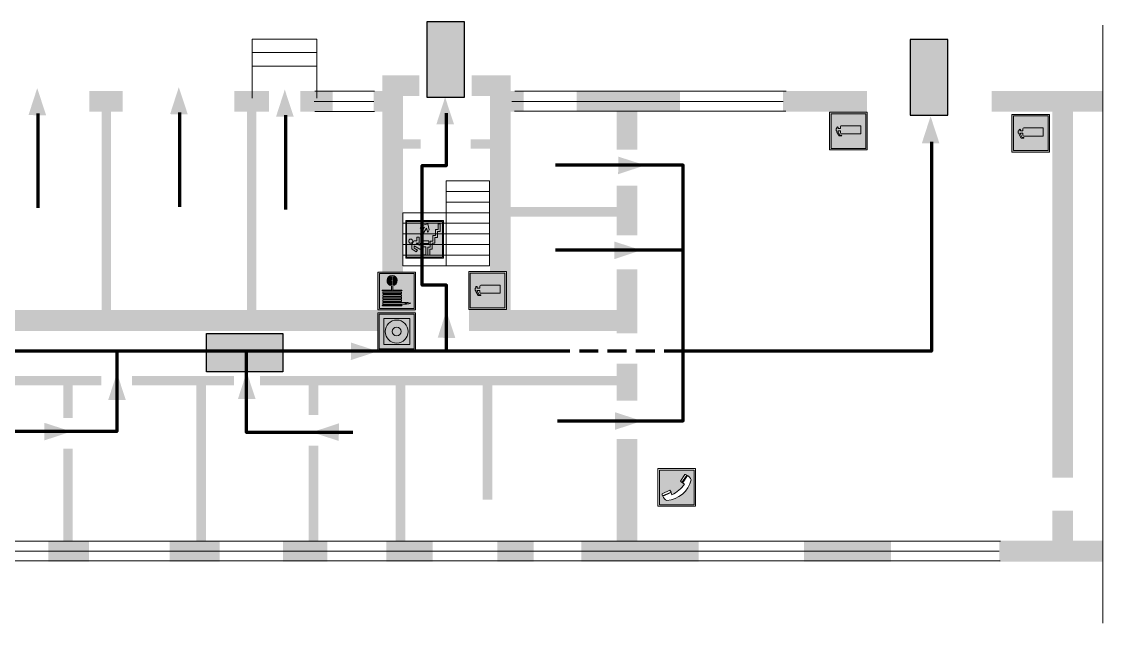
# Model space of a CAD drawing. Header units: millimetres. Extents: x 13114 to 67229, y 22859 to 38520.
# Drawn here: x 23137.2 to 23368.8, y 25099.3 to 25226.8 of the extents above; entities that cross this region are included whole.
import ezdxf

# ---------------------------------------------------------------- set-up
doc = ezdxf.new("R2010")
doc.units = ezdxf.units.MM
doc.linetypes.add('{ Wide Dash }', pattern=[12, 4, -2, 4, -2])
doc.layers.add('План_Штампы', color=7, linetype='Continuous')

# ---------------------------------------------------------------- blocks, each defined once
blk = doc.blocks.new('A$C32E8229D')
at = {"true_color": 0xffffff}
blk.add_hatch(color=7, dxfattribs=at).paths.add_polyline_path([(0, 0), (0, -8), (16, -8), (16, 0)])
h = blk.add_hatch(color=126)
h.paths.add_polyline_path([(0.2, -0.2), (15.8, -0.2), (15.8, -7.8), (0.2, -7.8)])
h.paths.add_polyline_path([(13.49, -2.05), (12.08, -2.05), (11.37, -2.63, 0.162397), (11.29, -2.84), (11.29, -3.63), (10.35, -3.63), (10.35, -4.05), (11.68, -4.05), (11.68, -3.48), (12.26, -4.28), (11.29, -5.1), (11.29, -6.78), (11.85, -6.78), (11.85, -5.44), (12.8, -4.64), (12.8, -5.94), (14.46, -5.94), (14.46, -5.39), (13.45, -5.39), (13.45, -3.97), (12.46, -2.59), (13.15, -2.59), (13.69, -3.34), (14.18, -3)], flags=16)
h.paths.add_polyline_path([(10.74, -1.82, 1), (11.8, -1.82, 1)], flags=16)
h.paths.add_polyline_path([(9.39, -3.59), (5.99, -3.59), (6.56, -3.03), (5.91, -3.03), (5.1, -3.83), (5.91, -4.64), (6.56, -4.64), (5.99, -4.09), (9.39, -4.09)], flags=16)
h.paths.add_polyline_path([(4.29, -1.08), (1.72, -1.08), (1.72, -6.6), (4.29, -6.6)], flags=16)
at = {"color": 126}
blk.add_lwpolyline([(16, -8), (0, -8), (0, 0), (16, 0)], close=True, dxfattribs=at)
blk = doc.blocks.new('A$C456E1F9C')
at = {"lineweight": 5}
h = blk.add_hatch(color=242, dxfattribs=at)
h.paths.add_polyline_path([(0.51, -1.47), (0.51, -13.26), (12.29, -13.26), (12.29, -1.47)])
h.paths.add_polyline_path([(5.42, -4.95, -0.254479), (4.78, -5.4), (3.52, -2.53, -0.209735), (4.23, -2.4)], flags=16)
h.paths.add_polyline_path([(8.53, -8.6), (10.87, -10.17), (10.54, -10.76), (8.03, -9.13, -0.192251)], flags=16)
h.paths.add_polyline_path([(4.61, -5.49, 0.005518), (3.87, -5.72, 0.128647), (7.49, -10.01, 0.00809), (7.83, -9.33), (10.47, -10.97, -0.16736), (8.99, -12.25, -0.327862), (1.95, -3.95, -0.166952), (3.36, -2.62)], flags=16)
at = {"color": 242, "lineweight": 5}
for p, q in [((0, -13.77), (0, -0.97)), ((12.8, -0.97), (0, -0.97)), ((4.61, -5.49), (3.36, -2.62)), ((3.52, -2.53), (4.78, -5.4)), ((4.23, -2.4), (5.42, -4.95)), ((12.8, -13.77), (12.8, -0.97)), ((7.83, -9.33), (10.47, -10.97)), ((8.03, -9.13), (10.54, -10.76)), ((10.81, -10.12), (8.53, -8.6)), ((10.54, -10.76), (10.8, -10.3)), ((10.8, -10.3), (10.81, -10.12)), ((0, -13.77), (12.8, -13.77))]:
    blk.add_line(p, q, dxfattribs=at)
blk.add_lwpolyline([(0.51, -1.47), (12.29, -1.47), (12.29, -13.26), (0.51, -13.26)], close=True, dxfattribs=at)
for centre, radius, start, end in [((4.59, -5.34), 2.99, 114.2845, 152.1974), ((4.02, -3.27), 0.891, 76.3284, 123.7092), ((11.12, -3.31), 9.19, 183.9915, 256.6009), ((14.98, -39.1), 35.17, 107.1487, 108.4135), ((13.86, -0.94), 11.08, 205.5536, 234.8762), ((4.68, -4.59), 0.824, 276.9621, 334.0723), ((-13.31, 0.8), 23.44, 332.5487, 334.4027), ((8.94, -9.5), 0.989, 114.4092, 157.9388), ((7.87, -9.46), 3, 291.9291, 329.9329)]:
    blk.add_arc(centre, radius, start, end, dxfattribs=at)
blk = doc.blocks.new('A$C54414219')
at = {"true_color": 0xffffff}
h = blk.add_hatch(color=7, dxfattribs=at)
h.paths.add_polyline_path([(2.39, -9.45), (2.39, -18.3), (11.23, -18.3), (11.23, -9.45)], flags=0)
h.paths.add_polyline_path([(10.71, -13.87, -1), (2.92, -13.87, -1)], flags=0)
h.paths.add_polyline_path([(8.3, -13.87, -1), (5.33, -13.87, -1)], flags=0)
h.paths.add_polyline_path([(0.41, -7.47), (0.41, -20.27), (13.21, -20.27), (13.21, -7.47)])
h.paths.add_polyline_path([(0.92, -19.77), (12.71, -19.77), (12.71, -7.98), (0.92, -7.98)], flags=16)
h.paths.add_polyline_path([(11.23, -9.45), (11.23, -18.3), (2.39, -18.3), (2.39, -9.45)], flags=0)
at = {"lineweight": 5}
h = blk.add_hatch(color=242, dxfattribs=at)
h.paths.add_polyline_path([(12.71, -7.98), (0.92, -7.98), (0.92, -19.77), (12.71, -19.77)])
h.paths.add_polyline_path([(11.23, -18.3), (2.39, -18.3), (2.39, -9.45), (11.23, -9.45)], flags=16)
h.paths.add_polyline_path([(10.71, -13.87, -1), (2.92, -13.87, -1)], flags=0)
h.paths.add_polyline_path([(8.3, -13.87, -1), (5.33, -13.87, -1)], flags=0)
at = {"true_color": 0xffffff}
h = blk.add_hatch(color=7, dxfattribs=at)
h.paths.add_polyline_path([(2.39, -9.45), (2.39, -18.3), (11.23, -18.3), (11.23, -9.45)])
h.paths.add_polyline_path([(10.71, -13.87, -1), (2.92, -13.87, -1)], flags=16)
h.paths.add_polyline_path([(8.3, -13.87, -1), (5.33, -13.87, -1)], flags=0)
at = {"lineweight": 5}
h = blk.add_hatch(color=242, dxfattribs=at)
h.paths.add_polyline_path([(2.92, -13.87, 1), (10.71, -13.87, 1)])
h.paths.add_polyline_path([(8.3, -13.87, -1), (5.33, -13.87, -1)], flags=16)
at = {"color": 242, "lineweight": 5}
for p, q in [((0.41, -20.27), (0.41, -7.47)), ((0.41, -7.47), (13.21, -7.47)), ((0.41, -7.47), (13.21, -7.47)), ((13.21, -20.27), (13.21, -7.47)), ((0.41, -20.27), (13.21, -20.27))]:
    blk.add_line(p, q, dxfattribs=at)
for points in [[(0.92, -7.98), (12.71, -7.98), (12.71, -19.77), (0.92, -19.77)], [(2.39, -9.45), (11.23, -9.45), (11.23, -18.3), (2.39, -18.3)]]:
    blk.add_lwpolyline(points, close=True, dxfattribs=at)
for radius in [3.89, 1.49]:
    blk.add_circle((6.81, -13.87), radius, dxfattribs=at)
blk = doc.blocks.new('A$C7B4425F7')
at = {"true_color": 0xffffff}
blk.add_hatch(color=7, dxfattribs=at).paths.add_polyline_path([(0, 0), (-16, 0), (-16, -8), (0, -8)])
h = blk.add_hatch(color=126)
h.paths.add_polyline_path([(-0.2, -0.2), (-15.8, -0.2), (-15.8, -7.8), (-0.2, -7.8)])
h.paths.add_polyline_path([(-11.76, -2.03), (-11.76, -3.66), (-11.17, -3.66, -0.568275), (-11.17, -6.18), (-12.58, -6.18), (-12.58, -2.03)], flags=16)
h.paths.add_polyline_path([(-13.33, -4.12, -0.495768), (-13.59, -6.18), (-15.03, -6.18), (-15.03, -2.03), (-13.59, -2.03, -0.487973)], flags=16)
h.paths.add_polyline_path([(-10.25, -2.03), (-9.48, -2.03), (-9.48, -6.18), (-10.25, -6.18)], flags=16)
h.paths.add_polyline_path([(-13.84, -3.69), (-14.24, -3.69), (-14.24, -3.03), (-13.9, -3.03, -0.692621)], flags=0)
h.paths.add_polyline_path([(-9.15, -2.03), (-8.4, -2.03), (-8.04, -3.07), (-7.68, -2.03), (-6.93, -2.03), (-7.64, -4.1), (-6.93, -6.18), (-7.68, -6.18), (-8.04, -5.14), (-8.4, -6.18), (-9.15, -6.18), (-8.44, -4.1)], flags=16)
h.paths.add_polyline_path([(-11.76, -4.46), (-11.42, -4.46, -0.692621), (-11.36, -5.12), (-11.76, -5.12)], flags=0)
h.paths.add_polyline_path([(-13.9, -5.2), (-14.24, -5.2), (-14.24, -4.55), (-13.84, -4.55, -0.708038)], flags=0)
edge = h.paths.add_edge_path(flags=16)
edge.add_ellipse((-5.51, -4.08), major_axis=(0, 2.05), ratio=0.586184, start_angle=0, end_angle=360)
edge = h.paths.add_edge_path(flags=0)
edge.add_ellipse((-5.51, -4.08), major_axis=(0, 1.14), ratio=0.454828, start_angle=0, end_angle=360)
h.paths.add_polyline_path([(-4.13, -4.96, 0.377264), (-3.48, -4.52, 0.0555), (-3.16, -2.03), (-1.66, -2.03), (-1.66, -4.96), (-0.96, -4.96), (-0.96, -7.01), (-1.75, -7.01), (-1.75, -6.18), (-3.3, -6.18), (-3.3, -7.02), (-4.13, -7.02)], flags=16)
h.paths.add_polyline_path([(-2.73, -2.91), (-2.28, -2.91), (-2.28, -4.96), (-3.05, -4.96, 0.079136)], flags=0)
at = {"color": 126}
blk.add_lwpolyline([(-16, -8), (0, -8), (0, 0), (-16, 0)], close=True, dxfattribs=at)
blk = doc.blocks.new('A$C3AD82952')
at = {"true_color": 0xf5f5ff}
h = blk.add_hatch(color=7, dxfattribs=at)
h.dxf.hatch_style = 1
h.paths.add_polyline_path([(8.21, 8.73, 0.414214), (7.89, 9.05), (7.22, 9.05), (7.22, 9.92), (7.59, 9.92, 1), (7.57, 10.36), (7.22, 10.36), (7.22, 10.6), (6.43, 10.6), (6.43, 10.36), (6.01, 10.36), (4.74, 9.59), (4.74, 8.69), (4.98, 8.73), (4.98, 9.26), (6.12, 9.91), (6.43, 9.91), (6.43, 9.05), (5.76, 9.05, 0.414214), (5.44, 8.73), (5.44, 2.2), (8.21, 2.2)], flags=0)
h.paths.add_polyline_path([(12.8, 12.8), (0, 12.8), (0, 0), (12.8, 0)])
h.paths.add_polyline_path([(0.51, 12.29), (12.29, 12.29), (12.29, 0.51), (0.51, 0.51)], flags=16)
h.paths.add_polyline_path([(4.74, 9.59), (6.01, 10.36), (6.43, 10.36), (6.43, 10.6), (7.22, 10.6), (7.22, 10.36), (7.59, 10.36, -0.94586), (7.59, 9.92), (7.22, 9.92), (7.22, 9.05), (7.89, 9.05, -0.414214), (8.21, 8.73), (8.21, 2.2), (5.44, 2.2), (5.44, 8.73, -0.414214), (5.76, 9.05), (6.43, 9.05), (6.43, 9.91), (6.12, 9.91), (4.98, 9.26), (4.98, 8.73), (4.74, 8.69)], flags=0)
h = blk.add_hatch(color=242)
h.dxf.hatch_style = 1
h.paths.add_polyline_path([(12.29, 12.29), (0.51, 12.29), (0.51, 0.51), (12.29, 0.51)])
h.paths.add_polyline_path([(4.74, 8.69), (4.74, 9.59), (6.01, 10.36), (6.43, 10.36), (6.43, 10.6), (7.22, 10.6), (7.22, 10.36), (7.59, 10.36, -0.94586), (7.59, 9.92), (7.22, 9.92), (7.22, 9.05), (7.89, 9.05, -0.414214), (8.21, 8.73), (8.21, 2.2), (5.44, 2.2), (5.44, 8.73, -0.414214), (5.76, 9.05), (6.43, 9.05), (6.43, 9.91), (6.12, 9.91), (4.98, 9.26), (4.98, 8.73)], flags=16)
h = blk.add_hatch(color=7, dxfattribs=at)
h.dxf.hatch_style = 1
h.paths.add_polyline_path([(8.21, 8.73, 0.414214), (7.89, 9.05), (7.22, 9.05), (7.22, 9.92), (7.59, 9.92, 1), (7.57, 10.36), (7.22, 10.36), (7.22, 10.6), (6.43, 10.6), (6.43, 10.36), (6.01, 10.36), (4.74, 9.59), (4.74, 8.69), (4.98, 8.73), (4.98, 9.26), (6.12, 9.91), (6.43, 9.91), (6.43, 9.05), (5.76, 9.05, 0.414214), (5.44, 8.73), (5.44, 2.2), (8.21, 2.2)])
at = {"color": 242, "lineweight": 5}
for p, q in [((0, 0), (0, 12.8)), ((0, 12.8), (12.8, 12.8)), ((12.8, 0), (12.8, 12.8)), ((6.01, 10.36), (4.74, 9.59)), ((4.74, 9.59), (4.74, 8.69)), ((4.74, 8.69), (4.98, 8.73)), ((4.98, 9.26), (6.12, 9.91)), ((4.98, 8.73), (4.98, 9.26)), ((5.44, 2.2), (5.44, 8.73)), ((5.76, 9.05), (6.43, 9.05)), ((6.01, 10.36), (6.43, 10.36)), ((6.12, 9.91), (6.43, 9.91)), ((7.22, 10.6), (6.43, 10.6)), ((6.43, 10.6), (6.43, 10.36)), ((6.43, 9.91), (6.43, 9.05)), ((7.22, 10.36), (7.22, 10.6)), ((7.59, 10.36), (7.22, 10.36)), ((7.22, 9.05), (7.22, 9.92)), ((7.59, 9.92), (7.22, 9.92)), ((7.89, 9.05), (7.22, 9.05)), ((8.21, 2.2), (8.21, 8.73)), ((0, 0), (12.8, 0)), ((5.44, 2.2), (8.21, 2.2))]:
    blk.add_line(p, q, dxfattribs=at)
blk.add_lwpolyline([(0.51, 12.29), (12.29, 12.29), (12.29, 0.51), (0.51, 0.51)], close=True, dxfattribs=at)
for centre, radius, start, end in [((5.76, 8.73), 0.32, 90, 180), ((7.58, 10.14), 0.223, 273.1875, 86.8125), ((7.89, 8.73), 0.32, 0, 90)]:
    blk.add_arc(centre, radius, start, end, dxfattribs=at)
blk = doc.blocks.new('A$C37112FD5')
at = {"true_color": 0xf5f5ff}
h = blk.add_hatch(color=7, dxfattribs=at)
h.dxf.hatch_style = 1
h.paths.add_polyline_path([(12.8, -7.4), (0, -7.4), (0, -20.2), (12.8, -20.2)])
h.paths.add_polyline_path([(12.29, -7.91), (12.29, -19.69), (0.51, -19.69), (0.51, -7.91)], flags=16)
h.paths.add_polyline_path([(4.98, -9.04, -0.42597), (5.17, -9.22), (5.17, -12.25), (5.17, -15.29, -0.432244), (4.98, -15.47), (4.83, -15.47, -0.42597), (4.64, -15.29), (4.64, -12.25), (4.64, -9.22, -0.432244), (4.83, -9.04)], flags=0)
h.paths.add_polyline_path([(4.28, -9.22), (4.28, -12.25), (4.28, -15.29, -0.432244), (4.09, -15.47), (3.94, -15.47, -0.42597), (3.75, -15.29), (3.75, -12.25), (3.75, -9.22, -0.432244), (3.94, -9.04), (4.09, -9.04, -0.42597)], flags=0)
h.paths.add_polyline_path([(5.72, -9.04), (5.87, -9.04, -0.42597), (6.06, -9.22), (6.06, -12.25), (6.06, -15.29, -0.432244), (5.87, -15.47), (5.72, -15.47, -0.42597), (5.53, -15.29), (5.53, -12.25), (5.53, -9.22, -0.432244)], flags=0)
h.paths.add_polyline_path([(6.42, -8.9), (6.5, -8.9, -0.42597), (6.69, -9.08), (6.69, -12.03), (8.21, -12.03, -15.824349), (8.21, -12.47), (6.69, -12.47), (6.69, -15.42, -0.432244), (6.5, -15.6), (6.42, -15.6)], flags=0)
h.paths.add_polyline_path([(3.39, -9.22), (3.39, -12.25), (3.39, -15.29, -0.432244), (3.2, -15.47), (3.05, -15.47, -0.42597), (2.85, -15.29), (2.85, -12.25), (2.85, -9.22, -0.432244), (3.05, -9.04), (3.2, -9.04, -0.42597)], flags=0)
h.paths.add_polyline_path([(2.5, -9.22), (2.5, -16.71), (1.96, -16.71), (1.96, -9.22, -0.432244), (2.15, -9.04), (2.31, -9.04, -0.42597)], flags=0)
h.paths.add_polyline_path([(1.61, -8.9), (1.61, -15.6), (1.57, -15.6, -0.42597), (1.37, -15.42), (1.37, -12.03), (1.37, -9.09, -0.432244), (1.57, -8.9)], flags=0)
h.paths.add_polyline_path([(9.76, -10.81), (9.76, -12.03), (8.49, -12.03, -0.336371)], flags=0)
h.paths.add_polyline_path([(8.49, -12.47), (9.76, -12.47), (9.76, -13.7, -0.336371)], flags=0)
h.paths.add_polyline_path([(10.11, -10.81, -0.336371), (11.38, -12.03), (10.11, -12.03)], flags=0)
h.paths.add_polyline_path([(10.11, -12.47), (11.38, -12.47, -0.336371), (10.11, -13.7)], flags=0)
h.paths.add_polyline_path([(2.5, -16.84), (2.5, -17.05), (1.97, -17.05), (1.97, -16.84)], flags=0)
h.paths.add_polyline_path([(2.5, -17.24, -0.033778), (2.24, -18.6, -0.033778), (1.97, -17.24)], flags=0)
h = blk.add_hatch(color=242)
h.dxf.hatch_style = 1
h.paths.add_polyline_path([(12.29, -7.91), (0.51, -7.91), (0.51, -19.69), (12.29, -19.69)])
h.paths.add_polyline_path([(6.42, -15.6), (6.42, -8.9), (6.5, -8.9, -0.42597), (6.69, -9.08), (6.69, -12.03), (8.21, -12.03, -15.824349), (8.21, -12.47), (6.69, -12.47), (6.69, -15.42, -0.432244), (6.5, -15.6)], flags=16)
h.paths.add_polyline_path([(5.87, -15.47), (5.72, -15.47, -0.42597), (5.53, -15.29), (5.53, -12.25), (5.53, -9.22, -0.432244), (5.72, -9.04), (5.87, -9.04, -0.42597), (6.06, -9.22), (6.06, -12.25), (6.06, -15.29, -0.432244)], flags=16)
h.paths.add_polyline_path([(4.98, -15.47), (4.83, -15.47, -0.42597), (4.64, -15.29), (4.64, -12.25), (4.64, -9.22, -0.432244), (4.83, -9.04), (4.98, -9.04, -0.42597), (5.17, -9.22), (5.17, -12.25), (5.17, -15.29, -0.432244)], flags=16)
h.paths.add_polyline_path([(4.09, -15.47), (3.94, -15.47, -0.42597), (3.75, -15.29), (3.75, -12.25), (3.75, -9.22, -0.432244), (3.94, -9.04), (4.09, -9.04, -0.42597), (4.28, -9.22), (4.28, -12.25), (4.28, -15.29, -0.432244)], flags=16)
h.paths.add_polyline_path([(3.2, -15.47), (3.05, -15.47, -0.42597), (2.85, -15.29), (2.85, -12.25), (2.85, -9.22, -0.432244), (3.05, -9.04), (3.2, -9.04, -0.42597), (3.39, -9.22), (3.39, -12.25), (3.39, -15.29, -0.432244)], flags=16)
h.paths.add_polyline_path([(2.5, -17.05), (1.97, -17.05), (1.97, -16.84), (2.5, -16.84)], flags=16)
h.paths.add_polyline_path([(2.5, -17.24, -0.033778), (2.24, -18.6, -0.033778), (1.97, -17.24)], flags=16)
h.paths.add_polyline_path([(2.5, -16.71), (1.96, -16.71), (1.96, -9.22, -0.432244), (2.15, -9.04), (2.31, -9.04, -0.42597), (2.5, -9.22)], flags=16)
h.paths.add_polyline_path([(1.61, -15.6), (1.57, -15.6, -0.42597), (1.37, -15.42), (1.37, -12.03), (1.37, -9.09, -0.432244), (1.57, -8.9), (1.61, -8.9)], flags=16)
h.paths.add_polyline_path([(8.49, -12.47), (9.76, -12.47), (9.76, -13.7, -0.336371)], flags=0)
h.paths.add_polyline_path([(10.11, -13.7), (10.11, -12.47), (11.38, -12.47, -0.336371)], flags=0)
h.paths.add_polyline_path([(8.49, -12.03, -0.336371), (9.76, -10.81), (9.76, -12.03)], flags=0)
h.paths.add_polyline_path([(10.11, -12.03), (10.11, -10.81, -0.336371), (11.38, -12.03)], flags=0)
h = blk.add_hatch(color=7, dxfattribs=at)
h.dxf.hatch_style = 1
h.paths.add_polyline_path([(1.61, -8.9), (1.57, -8.9, 0.432244), (1.37, -9.09), (1.37, -12.03), (1.37, -15.42, 0.42597), (1.57, -15.6), (1.61, -15.6)])
h.paths.add_polyline_path([(2.5, -9.22, 0.42597), (2.31, -9.04), (2.15, -9.04, 0.432244), (1.96, -9.22), (1.96, -16.71), (2.5, -16.71)])
h.paths.add_polyline_path([(2.5, -16.84), (1.97, -16.84), (1.97, -17.05), (2.5, -17.05)])
h.paths.add_polyline_path([(2.5, -17.24), (1.97, -17.24, 0.033778), (2.24, -18.6, 0.033778)])
h.paths.add_polyline_path([(3.39, -12.25), (3.39, -9.22, 0.42597), (3.2, -9.04), (3.05, -9.04, 0.432244), (2.85, -9.22), (2.85, -12.25), (2.85, -15.29, 0.42597), (3.05, -15.47), (3.2, -15.47, 0.432244), (3.39, -15.29)])
h.paths.add_polyline_path([(4.28, -12.25), (4.28, -9.22, 0.42597), (4.09, -9.04), (3.94, -9.04, 0.432244), (3.75, -9.22), (3.75, -12.25), (3.75, -15.29, 0.42597), (3.94, -15.47), (4.09, -15.47, 0.432244), (4.28, -15.29)])
h.paths.add_polyline_path([(5.17, -12.25), (5.17, -9.22, 0.42597), (4.98, -9.04), (4.83, -9.04, 0.432244), (4.64, -9.22), (4.64, -12.25), (4.64, -15.29, 0.42597), (4.83, -15.47), (4.98, -15.47, 0.432244), (5.17, -15.29)])
h.paths.add_polyline_path([(6.06, -12.25), (6.06, -9.22, 0.42597), (5.87, -9.04), (5.72, -9.04, 0.432244), (5.53, -9.22), (5.53, -12.25), (5.53, -15.29, 0.42597), (5.72, -15.47), (5.87, -15.47, 0.432244), (6.06, -15.29)])
h.paths.add_polyline_path([(6.69, -12.47), (8.21, -12.47, 15.824349), (8.21, -12.03), (6.69, -12.03), (6.69, -9.08, 0.42597), (6.5, -8.9), (6.42, -8.9), (6.42, -15.6), (6.5, -15.6, 0.432244), (6.69, -15.42)])
h.paths.add_polyline_path([(8.49, -12.47), (9.76, -12.47), (9.76, -13.7, -0.336371)], flags=16)
h.paths.add_polyline_path([(8.49, -12.03, -0.336371), (9.76, -10.81), (9.76, -12.03)], flags=16)
h.paths.add_polyline_path([(10.11, -12.47), (11.38, -12.47, -0.336371), (10.11, -13.7)], flags=16)
h.paths.add_polyline_path([(10.11, -12.03), (10.11, -10.81, -0.336371), (11.38, -12.03)], flags=16)
h = blk.add_hatch(color=242)
h.dxf.hatch_style = 1
h.paths.add_polyline_path([(9.76, -10.81, 0.336371), (8.49, -12.03), (9.76, -12.03)])
h.paths.add_polyline_path([(10.11, -10.81), (10.11, -12.03), (11.38, -12.03, 0.336371)])
h.paths.add_polyline_path([(11.38, -12.47), (10.11, -12.47), (10.11, -13.7, 0.336371)])
h.paths.add_polyline_path([(9.76, -12.47), (8.49, -12.47, 0.336371), (9.76, -13.7)])
at = {"color": 242, "lineweight": 5}
for p, q in [((0, -20.2), (0, -7.4)), ((0, -7.4), (12.8, -7.4)), ((12.8, -20.2), (12.8, -7.4)), ((1.37, -12.03), (1.37, -9.08)), ((1.57, -8.9), (1.61, -8.9)), ((1.61, -8.9), (1.61, -15.6)), ((1.96, -16.71), (1.96, -9.22)), ((2.15, -9.04), (2.31, -9.04)), ((2.5, -16.71), (2.5, -9.22)), ((2.85, -12.25), (2.85, -9.22)), ((3.05, -9.04), (3.2, -9.04)), ((3.39, -12.25), (3.39, -9.22)), ((3.75, -12.25), (3.75, -9.22)), ((3.94, -9.04), (4.09, -9.04)), ((4.28, -12.25), (4.28, -9.22)), ((4.64, -12.25), (4.64, -9.22)), ((4.83, -9.04), (4.98, -9.04)), ((5.17, -12.25), (5.17, -9.22)), ((5.53, -12.25), (5.53, -9.22)), ((5.72, -9.04), (5.87, -9.04)), ((6.06, -12.25), (6.06, -9.22)), ((6.42, -8.9), (6.42, -15.6)), ((6.5, -8.9), (6.42, -8.9)), ((6.69, -12.03), (6.69, -9.08)), ((9.76, -10.81), (9.76, -12.03)), ((10.11, -10.81), (10.11, -12.03)), ((1.37, -12.03), (1.37, -15.42)), ((2.85, -12.25), (2.85, -15.29)), ((3.39, -12.25), (3.39, -15.29)), ((3.75, -12.25), (3.75, -15.29)), ((4.28, -12.25), (4.28, -15.29)), ((4.64, -12.25), (4.64, -15.29)), ((5.17, -12.25), (5.17, -15.29)), ((5.53, -12.25), (5.53, -15.29)), ((6.06, -12.25), (6.06, -15.29)), ((8.21, -12.03), (6.69, -12.03)), ((8.21, -12.47), (6.69, -12.47)), ((6.69, -12.47), (6.69, -15.42)), ((9.76, -12.03), (8.49, -12.03)), ((9.76, -12.47), (8.49, -12.47)), ((9.76, -12.47), (9.76, -13.7)), ((11.38, -12.03), (10.11, -12.03)), ((11.38, -12.47), (10.11, -12.47)), ((10.11, -12.47), (10.11, -13.7)), ((1.57, -15.6), (1.61, -15.6)), ((1.96, -16.71), (2.5, -16.71)), ((1.97, -16.84), (2.5, -16.84)), ((1.97, -17.05), (1.97, -16.84)), ((2.5, -17.05), (1.97, -17.05)), ((1.97, -17.24), (2.5, -17.24)), ((2.5, -16.84), (2.5, -17.05)), ((3.05, -15.47), (3.2, -15.47)), ((3.94, -15.47), (4.09, -15.47)), ((4.83, -15.47), (4.98, -15.47)), ((5.72, -15.47), (5.87, -15.47)), ((6.42, -15.6), (6.5, -15.6)), ((0, -20.2), (12.8, -20.2))]:
    blk.add_line(p, q, dxfattribs=at)
blk.add_lwpolyline([(0.51, -7.91), (12.29, -7.91), (12.29, -19.69), (0.51, -19.69)], close=True, dxfattribs=at)
for centre, radius, start, end in [((1.56, -9.09), 0.182, 87.1027, 180.6071), ((2.15, -9.22), 0.182, 87.1027, 180.6071), ((2.32, -9.22), 0.182, 359.3929, 92.8973), ((3.04, -9.22), 0.182, 87.1027, 180.6071), ((3.21, -9.22), 0.182, 359.3929, 92.8973), ((3.93, -9.22), 0.182, 87.1027, 180.6071), ((4.1, -9.22), 0.182, 359.3929, 92.8973), ((4.82, -9.22), 0.182, 87.1027, 180.6071), ((4.99, -9.22), 0.182, 359.3929, 92.8973), ((5.71, -9.22), 0.182, 87.1027, 180.6071), ((5.88, -9.22), 0.182, 359.3929, 92.8973), ((6.51, -9.09), 0.182, 359.3929, 92.8973), ((9.93, -12.25), 1.74, 187.2319, 172.7681), ((9.93, -12.25), 1.46, 96.9927, 171.3585), ((9.93, -12.25), 1.46, 8.6415, 83.0073), ((9.93, -12.25), 1.46, 188.6415, 263.0073), ((9.93, -12.25), 1.46, 276.9927, 351.3585), ((1.56, -15.42), 0.182, 179.3929, 272.8973), ((12.17, -15.98), 10.27, 187.041, 194.7793), ((-7.7, -15.98), 10.27, 345.2207, 352.959), ((3.04, -15.29), 0.182, 179.3929, 272.8973), ((3.21, -15.29), 0.182, 267.1027, 0.6071), ((3.93, -15.29), 0.182, 179.3929, 272.8973), ((4.1, -15.29), 0.182, 267.1027, 0.6071), ((4.82, -15.29), 0.182, 179.3929, 272.8973), ((4.99, -15.29), 0.182, 267.1027, 0.6071), ((5.71, -15.29), 0.182, 179.3929, 272.8973), ((5.88, -15.29), 0.182, 267.1027, 0.6071), ((6.51, -15.42), 0.182, 267.1027, 0.6071)]:
    blk.add_arc(centre, radius, start, end, dxfattribs=at)
blk = doc.blocks.new('вниз')
at = {"lineweight": 0, "true_color": 0xffffff}
h = blk.add_hatch(color=7, dxfattribs=at)
h.dxf.hatch_style = 1
h.paths.add_polyline_path([(40994.51, -4472.22), (40986.51, -4472.22), (40986.51, -4480.22), (40994.51, -4480.22)])
h.paths.add_polyline_path([(40994.31, -4472.42), (40994.31, -4480.01), (40986.71, -4480.01), (40986.71, -4472.42)], flags=16)
h.paths.add_polyline_path([(40988.43, -4473.53), (40989.43, -4473.53), (40990.19, -4473.96), (40990.19, -4474.6), (40991, -4474.6), (40991, -4475.06), (40989.73, -4475.06), (40989.73, -4474.46), (40989.3, -4475.18), (40990.17, -4475.7), (40990.17, -4477.11), (40989.63, -4477.11), (40989.63, -4476.01), (40988.94, -4475.59), (40988.94, -4476.46), (40988.94, -4476.46), (40987.47, -4476.46), (40987.26, -4476.46), (40987.26, -4475.92), (40988.4, -4475.92), (40988.4, -4475.2), (40989.1, -4473.99), (40988.66, -4473.99), (40988.24, -4474.7), (40987.86, -4474.47), (40988.41, -4473.56)], flags=0)
h.paths.add_polyline_path([(40990.55, -4473.29, -1), (40989.69, -4473.29, -1)], flags=0)
h.paths.add_polyline_path([(40988.85, -4476.89), (40988.85, -4477.43), (40990.1, -4477.43), (40990.1, -4477.99), (40991.34, -4477.99), (40991.34, -4478.54), (40992.59, -4478.54), (40992.59, -4479.09), (40993.83, -4479.09), (40993.83, -4479.52), (40992.17, -4479.52), (40992.17, -4478.97), (40990.91, -4478.97), (40990.91, -4478.41), (40989.68, -4478.41), (40989.68, -4477.86), (40988.43, -4477.86), (40988.43, -4477.31), (40987.6, -4477.31), (40987.18, -4477.31), (40987.18, -4476.89)], flags=0)
h.paths.add_polyline_path([(40991.61, -4475.33), (40993.12, -4476.2), (40992.9, -4475.27), (40993.48, -4475.6), (40993.83, -4476.88), (40992.56, -4477.22), (40991.97, -4476.88), (40992.9, -4476.61), (40991.38, -4475.74), (40991.58, -4475.39)], flags=0)
h.paths.add_polyline_path([(40990.19, -4473.96), (40989.43, -4473.53), (40988.43, -4473.53), (40988.41, -4473.56), (40987.86, -4474.47), (40988.24, -4474.7), (40988.66, -4473.99), (40989.1, -4473.99), (40988.4, -4475.2), (40988.4, -4475.92), (40987.26, -4475.92), (40987.26, -4476.46), (40987.47, -4476.46), (40988.94, -4476.46), (40988.94, -4476.27), (40988.94, -4475.59), (40989.63, -4476.01), (40989.63, -4477.11), (40990.17, -4477.11), (40990.17, -4475.7), (40989.3, -4475.18), (40989.73, -4474.46), (40989.73, -4475.06), (40991, -4475.06), (40991, -4474.6), (40990.19, -4474.6)], flags=0)
h.paths.add_polyline_path([(40990.55, -4473.29, 1), (40989.69, -4473.29, 1)], flags=0)
h.paths.add_polyline_path([(40991.61, -4475.33), (40991.58, -4475.39), (40991.38, -4475.74), (40992.9, -4476.61), (40991.97, -4476.88), (40992.56, -4477.22), (40993.83, -4476.88), (40993.48, -4475.6), (40992.9, -4475.27), (40993.12, -4476.2)], flags=0)
h.paths.add_polyline_path([(40990.1, -4477.43), (40988.85, -4477.43), (40988.85, -4476.89), (40987.18, -4476.89), (40987.18, -4477.31), (40987.6, -4477.31), (40988.43, -4477.31), (40988.43, -4477.86), (40989.68, -4477.86), (40989.68, -4478.41), (40990.91, -4478.41), (40990.91, -4478.97), (40992.17, -4478.97), (40992.17, -4479.52), (40993.83, -4479.52), (40993.83, -4479.09), (40992.59, -4479.09), (40992.59, -4478.54), (40991.34, -4478.54), (40991.34, -4477.99), (40990.1, -4477.99)], flags=0)
at = {"lineweight": 0}
h = blk.add_hatch(color=126, dxfattribs=at)
h.dxf.hatch_style = 1
h.paths.add_polyline_path([(40994.31, -4472.42), (40986.71, -4472.42), (40986.71, -4480.01), (40994.31, -4480.01)])
h.paths.add_polyline_path([(40988.43, -4473.53), (40989.43, -4473.53), (40990.19, -4473.96), (40990.19, -4474.6), (40991, -4474.6), (40991, -4475.06), (40989.73, -4475.06), (40989.73, -4474.46), (40989.3, -4475.18), (40990.17, -4475.7), (40990.17, -4477.11), (40989.63, -4477.11), (40989.63, -4476.01), (40988.94, -4475.59), (40988.94, -4476.46), (40988.94, -4476.46), (40987.47, -4476.46), (40987.26, -4476.46), (40987.26, -4475.92), (40988.4, -4475.92), (40988.4, -4475.2), (40989.1, -4473.99), (40988.66, -4473.99), (40988.24, -4474.7), (40987.86, -4474.47), (40988.41, -4473.56)], flags=16)
h.paths.add_polyline_path([(40990.55, -4473.29, -1), (40989.69, -4473.29, -1)], flags=16)
h.paths.add_polyline_path([(40988.85, -4476.89), (40988.85, -4477.43), (40990.1, -4477.43), (40990.1, -4477.99), (40991.34, -4477.99), (40991.34, -4478.54), (40992.59, -4478.54), (40992.59, -4479.09), (40993.83, -4479.09), (40993.83, -4479.52), (40992.17, -4479.52), (40992.17, -4478.97), (40990.91, -4478.97), (40990.91, -4478.41), (40989.68, -4478.41), (40989.68, -4477.86), (40988.43, -4477.86), (40988.43, -4477.31), (40987.6, -4477.31), (40987.18, -4477.31), (40987.18, -4476.89)], flags=16)
h.paths.add_polyline_path([(40991.61, -4475.33), (40993.12, -4476.2), (40992.9, -4475.27), (40993.48, -4475.6), (40993.83, -4476.88), (40992.56, -4477.22), (40991.97, -4476.88), (40992.9, -4476.61), (40991.38, -4475.74), (40991.58, -4475.39)], flags=16)
at = {"lineweight": 0, "true_color": 0xffffff}
h = blk.add_hatch(color=7, dxfattribs=at)
h.dxf.hatch_style = 1
h.paths.add_polyline_path([(40989.73, -4474.46), (40989.73, -4475.06), (40991, -4475.06), (40991, -4474.6), (40990.19, -4474.6), (40990.19, -4473.96), (40989.43, -4473.53), (40988.43, -4473.53), (40988.41, -4473.56), (40987.86, -4474.47), (40988.24, -4474.7), (40988.66, -4473.99), (40989.1, -4473.99), (40988.4, -4475.2), (40988.4, -4475.92), (40987.26, -4475.92), (40987.26, -4476.46), (40987.47, -4476.46), (40988.94, -4476.46), (40988.94, -4475.59), (40989.63, -4476.01), (40989.63, -4477.11), (40990.17, -4477.11), (40990.17, -4475.7), (40989.3, -4475.18)])
h.paths.add_polyline_path([(40989.69, -4473.29, 1), (40990.55, -4473.29, 1)])
h.paths.add_polyline_path([(40991.61, -4475.33), (40991.58, -4475.39), (40991.38, -4475.74), (40992.9, -4476.61), (40991.97, -4476.88), (40992.56, -4477.22), (40993.83, -4476.88), (40993.48, -4475.6), (40992.9, -4475.27), (40993.12, -4476.2)])
h.paths.add_polyline_path([(40990.1, -4477.43), (40988.85, -4477.43), (40988.85, -4476.89), (40987.18, -4476.89), (40987.18, -4477.31), (40987.6, -4477.31), (40988.43, -4477.31), (40988.43, -4477.86), (40989.68, -4477.86), (40989.68, -4478.41), (40990.91, -4478.41), (40990.91, -4478.97), (40992.17, -4478.97), (40992.17, -4479.52), (40993.83, -4479.52), (40993.83, -4479.09), (40992.59, -4479.09), (40992.59, -4478.54), (40991.34, -4478.54), (40991.34, -4477.99), (40990.1, -4477.99)])
at = {"color": 126, "lineweight": 0}
for points in [[(40986.51, -4472.22), (40994.51, -4472.22), (40994.51, -4480.22), (40986.51, -4480.22)], [(40986.71, -4472.42), (40994.31, -4472.42), (40994.31, -4480.01), (40986.71, -4480.01)]]:
    blk.add_lwpolyline(points, close=True, dxfattribs=at)
for points in [[(40987.47, -4476.46), (40987.26, -4476.46), (40987.26, -4475.92), (40988.4, -4475.92), (40988.4, -4475.2), (40989.1, -4473.99), (40988.66, -4473.99), (40988.24, -4474.7), (40987.86, -4474.47), (40988.41, -4473.56), (40988.43, -4473.53), (40989.43, -4473.53), (40990.19, -4473.96), (40990.19, -4474.6), (40991, -4474.6), (40991, -4475.06), (40989.73, -4475.06), (40989.73, -4474.46), (40989.3, -4475.18), (40990.17, -4475.7), (40990.17, -4477.11), (40989.63, -4477.11), (40989.63, -4476.01), (40988.94, -4475.59), (40988.94, -4476.46)], [(40987.6, -4477.31), (40987.18, -4477.31), (40987.18, -4476.89), (40988.85, -4476.89), (40988.85, -4477.43), (40990.1, -4477.43), (40990.1, -4477.99), (40991.34, -4477.99), (40991.34, -4478.54), (40992.59, -4478.54), (40992.59, -4479.09), (40993.83, -4479.09), (40993.83, -4479.52), (40992.17, -4479.52), (40992.17, -4478.97), (40990.91, -4478.97), (40990.91, -4478.41), (40989.68, -4478.41), (40989.68, -4477.86), (40988.43, -4477.86), (40988.43, -4477.31), (40987.6, -4477.31)], [(40987.47, -4476.46), (40988.94, -4476.46), (40988.94, -4476.27)], [(40991.58, -4475.39), (40991.38, -4475.74), (40992.9, -4476.61), (40991.97, -4476.88), (40992.56, -4477.22), (40993.83, -4476.88), (40993.48, -4475.6), (40992.9, -4475.27), (40993.12, -4476.2), (40991.61, -4475.33), (40991.58, -4475.39)]]:
    blk.add_lwpolyline(points, dxfattribs=at)
blk.add_circle((40990.12, -4473.29), 0.432, dxfattribs=at)

msp = doc.modelspace()

# ---------------------------------------------------------------- linework, layer by layer
at = {"lineweight": 0}
for points in [[(23366.63, 25099.26), (23366.63, 25226.11)], [(23186.1, 25223.17), (23186.1, 25210.62)], [(23199.8, 25223.17), (23199.8, 25210.62)], [(23212.07, 25212.1), (23199.4, 25212.1)], [(23299.45, 25212.13), (23241.87, 25212.13)], [(23211.9, 25209.96), (23199.23, 25209.96)], [(23298.77, 25209.96), (23241.19, 25209.96)], [(23212.06, 25207.78), (23199.39, 25207.78)], [(23299.38, 25207.86), (23241.8, 25207.86)], [(23344.91, 25116.64), (23088.62, 25116.64)], [(23344.67, 25114.54), (23088.38, 25114.54)], [(23344.82, 25112.47), (23088.52, 25112.47)]]:
    msp.add_lwpolyline(points, dxfattribs=at)
for points in [[(23199.8, 25223.17), (23186.1, 25223.17), (23186.1, 25220.31), (23199.8, 25220.31)], [(23199.8, 25220.31), (23186.1, 25220.31), (23186.1, 25217.46), (23199.8, 25217.46)], [(23236.46, 25193.1), (23227.26, 25193.1), (23227.26, 25190.85), (23236.46, 25190.85)], [(23236.46, 25190.85), (23227.26, 25190.85), (23227.26, 25188.6), (23236.46, 25188.6)], [(23236.46, 25188.6), (23227.26, 25188.6), (23227.26, 25186.34), (23236.46, 25186.34)], [(23227.26, 25186.34), (23218.05, 25186.34), (23218.05, 25184.09), (23227.26, 25184.09)], [(23236.46, 25186.34), (23227.26, 25186.34), (23227.26, 25184.09), (23236.46, 25184.09)], [(23227.26, 25184.09), (23218.05, 25184.09), (23218.05, 25181.84), (23227.26, 25181.84)], [(23236.46, 25184.09), (23227.26, 25184.09), (23227.26, 25181.84), (23236.46, 25181.84)], [(23227.26, 25181.84), (23218.05, 25181.84), (23218.05, 25179.59), (23227.26, 25179.59)], [(23236.46, 25181.84), (23227.26, 25181.84), (23227.26, 25179.59), (23236.46, 25179.59)], [(23227.26, 25179.59), (23218.05, 25179.59), (23218.05, 25177.34), (23227.26, 25177.34)], [(23236.46, 25179.59), (23227.26, 25179.59), (23227.26, 25177.34), (23236.46, 25177.34)], [(23227.26, 25177.34), (23218.05, 25177.34), (23218.05, 25175.09), (23227.26, 25175.09)], [(23236.46, 25177.34), (23227.26, 25177.34), (23227.26, 25175.09), (23236.46, 25175.09)]]:
    msp.add_lwpolyline(points, close=True, dxfattribs=at)
for points, const_width in [([(23221.55, 25213.3), (23215.91, 25213.3), (23215.91, 25163.48)], 4.4), ([(23238.76, 25163.48), (23238.76, 25213.3), (23232.68, 25213.3)], 4.4), ([(23079.97, 25209.96), (23079.97, 25163.48), (23220.76, 25163.48)], 4.4), ([(23158.61, 25209.96), (23151.55, 25209.96)], 4.4), ([(23189.68, 25209.96), (23182.32, 25209.96)], 4.4), ([(23203.19, 25209.96), (23196.29, 25209.96)], 4.4), ([(23215.91, 25209.96), (23211.9, 25209.96)], 4.4), ([(23243.72, 25209.96), (23238.76, 25209.96)], 4.4), ([(23276.88, 25209.96), (23254.97, 25209.96)], 4.4), ([(23265.65, 25199.75), (23265.65, 25209.96)], 4.4), ([(23316.61, 25209.96), (23298.77, 25209.96)], 4.4), ([(23366.63, 25209.96), (23343.03, 25209.96)], 4.4), ([(23358.13, 25130.14), (23358.13, 25209.96)], 4.4), ([(23155.15, 25209.96), (23155.15, 25164.31)], 2), ([(23185.96, 25209.96), (23185.96, 25164.31)], 2), ([(23221.82, 25200.94), (23217.06, 25200.94)], 2), ([(23238.36, 25200.94), (23232.44, 25200.94)], 2), ([(23265.65, 25181.51), (23265.65, 25192.08)], 4.4), ([(23265.6, 25186.53), (23239.79, 25186.53)], 2), ([(23232.12, 25163.48), (23265.65, 25163.48), (23265.65, 25174.35)], 4.4), ([(23265.65, 25163.48), (23265.65, 25160.75)], 4.4), ([(23265.65, 25154.31), (23265.65, 25146.44)], 4.4), ([(23154.1, 25150.7), (23118.04, 25150.7)], 2), ([(23147, 25150.7), (23147, 25142.78)], 2), ([(23182.2, 25150.7), (23160.6, 25150.7)], 2), ([(23175.26, 25150.7), (23175.26, 25115.35)], 2), ([(23265.47, 25150.7), (23187.72, 25150.7)], 2), ([(23199.11, 25150.7), (23199.11, 25143.43)], 2), ([(23217.57, 25150.7), (23217.57, 25114.04)], 2), ([(23236.03, 25150.7), (23236.03, 25125.47)], 2), ([(23265.65, 25138.32), (23265.65, 25114.54)], 4.4), ([(23147, 25136.25), (23147, 25114.04)], 2), ([(23199.11, 25136.9), (23199.11, 25114.21)], 2), ([(23358.13, 25114.54), (23358.13, 25123.14)], 4.4), ([(23142.81, 25114.54), (23151.48, 25114.54)], 4.4), ([(23168.57, 25114.54), (23179.16, 25114.54)], 4.4), ([(23192.63, 25114.54), (23202.02, 25114.54)], 4.4), ([(23214.54, 25114.54), (23224.4, 25114.54)], 4.4), ([(23238.12, 25114.54), (23245.82, 25114.54)], 4.4), ([(23255.93, 25114.54), (23280.86, 25114.54)], 4.4), ([(23303.22, 25114.54), (23321.71, 25114.54)], 4.4), ([(23344.67, 25114.54), (23366.63, 25114.54)], 4.4)]:
    msp.add_lwpolyline(points, dxfattribs=dict(at, const_width=const_width))
at = {"color": 126, "lineweight": 100, "true_color": 0x008754}
for points in [[(23140.63, 25207.36), (23140.63, 25187.37)], [(23170.69, 25207.57), (23170.69, 25187.57)], [(23193.18, 25207.05), (23193.18, 25187.05)], [(23227.31, 25156.95), (23227.31, 25170.95), (23222.19, 25170.95), (23222.19, 25196.36), (23227.33, 25196.36), (23227.33, 25207.44)], [(23330.25, 25201.38), (23330.25, 25156.95), (23277.54, 25156.95)], [(23277.54, 25178.4), (23277.54, 25196.4), (23250.45, 25196.4)], [(23250.86, 25142.2), (23277.54, 25142.2), (23277.54, 25178.4), (23250.45, 25178.4)], [(23250.86, 25156.95), (23039.74, 25156.95)], [(23157.39, 25156.95), (23157.39, 25139.93), (23133.63, 25139.93)], [(23207.48, 25139.73), (23184.91, 25139.73), (23184.91, 25156.95)]]:
    msp.add_lwpolyline(points, dxfattribs=at)
at = {"color": 126, "linetype": '{ Wide Dash }', "lineweight": 100, "true_color": 0x008754}
msp.add_lwpolyline([(23277.54, 25156.95), (23250.86, 25156.95)], dxfattribs=at)
at = {"layer": 'План_Штампы', "color": 126, "true_color": 0x008754}
for points in [[(23142.35, 25207.03), (23138.61, 25207.04), (23140.47, 25212.77)], [(23172.41, 25207.24), (23168.67, 25207.25), (23170.52, 25212.98)], [(23194.9, 25206.72), (23191.16, 25206.73), (23193.01, 25212.46)], [(23228.93, 25205.1), (23225.19, 25205.11), (23227.04, 25210.84)], [(23331.96, 25201.05), (23328.22, 25201.06), (23330.08, 25206.8)], [(23263.77, 25194.51), (23263.78, 25198.25), (23269.52, 25196.4)], [(23262.94, 25176.49), (23262.95, 25180.23), (23268.68, 25178.38)], [(23229.2, 25159.79), (23225.46, 25159.8), (23227.31, 25165.53)], [(23207.03, 25155.07), (23207.04, 25158.81), (23212.77, 25156.95)], [(23159.27, 25146.6), (23155.53, 25146.61), (23157.39, 25152.34)], [(23186.81, 25146.82), (23183.07, 25146.83), (23184.93, 25152.56)], [(23263.09, 25140.27), (23263.1, 25144.01), (23268.84, 25142.16)], [(23141.97, 25138.03), (23141.98, 25141.77), (23147.72, 25139.92)], [(23204.49, 25141.65), (23204.48, 25137.92), (23198.75, 25139.77)]]:
    msp.add_solid(points, dxfattribs=at)

# ---------------------------------------------------------------- block references
for name, p, xscale, yscale, zscale, rotation in [('A$C3AD82952', (23316.64, 25199.67), 0.625, 0.625, 0.625, 90), ('A$C3AD82952', (23355.33, 25199.19), 0.625, 0.625, 0.625, 90), ('A$C37112FD5', (23208.14, 25165.73), 0.6249984004534781, 0.6249984004534781, 0.6249984004534781, 90), ('A$C3AD82952', (23240.07, 25165.84), 0.625, 0.625, 0.625, 90), ('A$C54414219', (23221.02, 25152.46), 0.625, 0.625, 0.625, 180), ('A$C456E1F9C', (23271.61, 25124.07), 0.625, 0.625, 0.625, 90)]:
    msp.add_blockref(name, p, dxfattribs=dict(xscale=xscale, yscale=yscale, zscale=zscale, rotation=rotation))
at = {"color": 126, "true_color": 0x008754, "rotation": 90}
msp.add_blockref('вниз', (18746.46, -15809.82), dxfattribs=at)
at = {"layer": 'План_Штампы', "rotation": 90}
for p in [(23223.13, 25226.84), (23325.77, 25223.07)]:
    msp.add_blockref('A$C7B4425F7', p, dxfattribs=at)
at = {"layer": 'План_Штампы', "color": 126, "true_color": 0x008754, "xscale": 1.012510887696, "yscale": 1.012510887696, "zscale": 1.012510887696, "rotation": 179.9978653237144}
msp.add_blockref('A$C32E8229D', (23192.6, 25152.61), dxfattribs=at)

doc.saveas('drawing.dxf')
